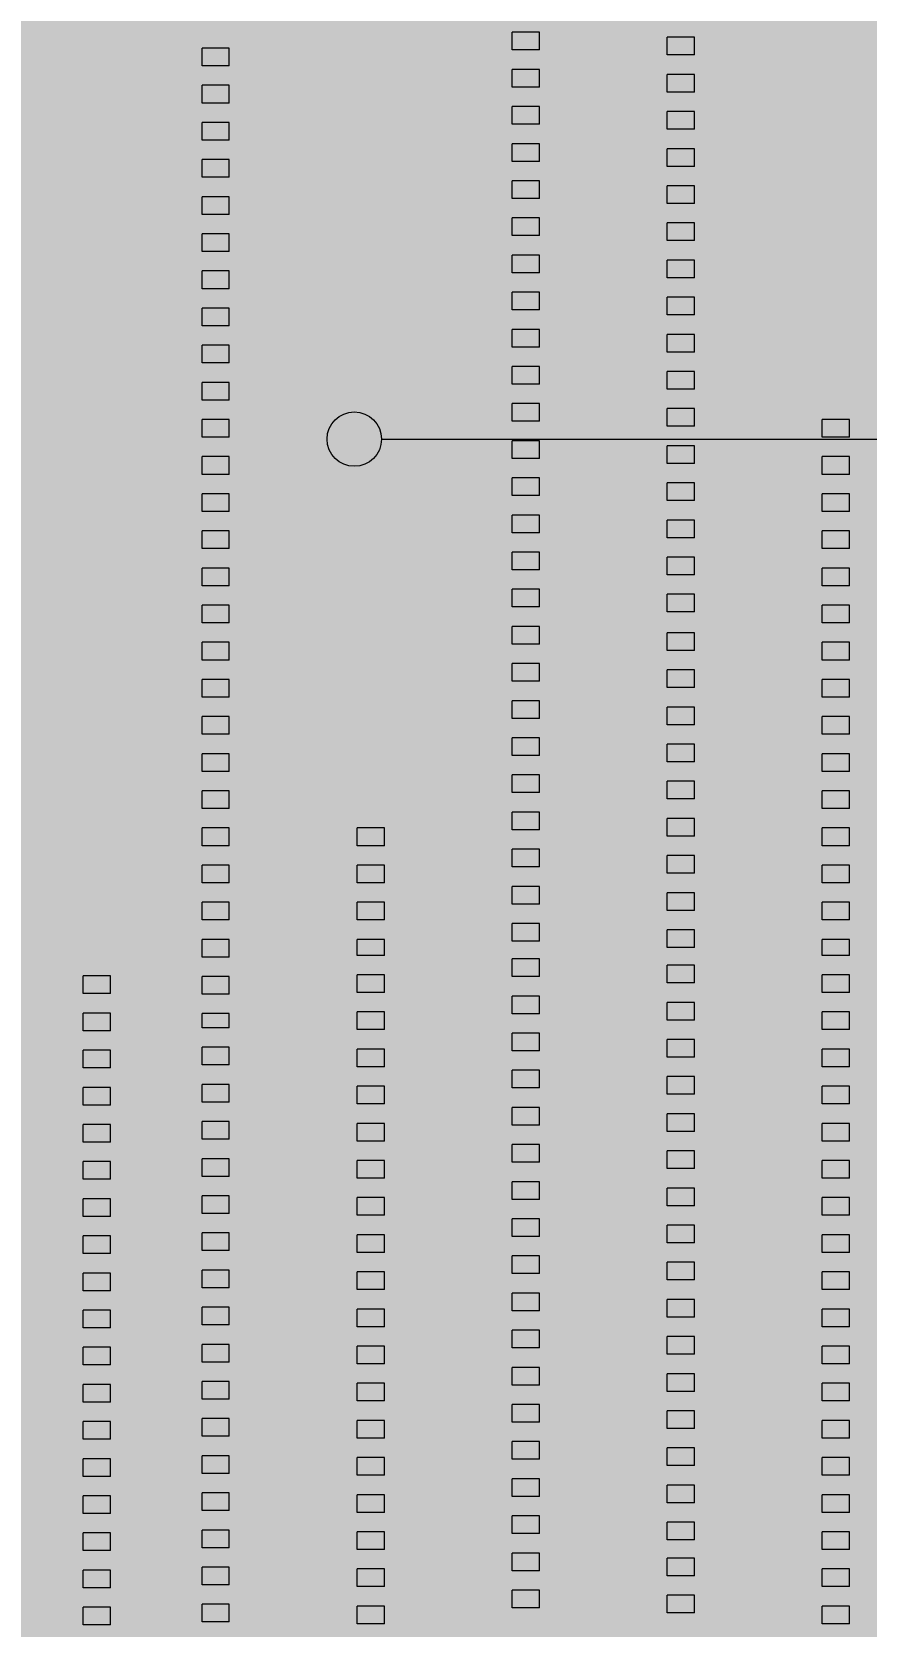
# Model space of a CAD drawing. Header units: millimetres. Extents: x 476244520 to 476657119, y 4620824743 to 4621446928.
# Drawn here: x 476566146 to 476569211, y 4621026445 to 4621032306 of the extents above; entities that cross this region are included whole.
import ezdxf

# ---------------------------------------------------------------- set-up
doc = ezdxf.new("R2010")
doc.units = ezdxf.units.MM
doc.header["$MEASUREMENT"] = 0
doc.layers.add('New_2D Drafting - General_Pen_No__30_Pen_No__9_Pen_No__9_Pen_No__254', color=7, linetype='Continuous', lineweight=0, true_color=0xcccccc)
for name, color, linetype, lineweight in [('New_Structural - Bearing_Pen_No__250', 7, 'Continuous', 0), ('zoma_Pen_No__142', 142, 'Continuous', 0), ('zoma_Pen_No__5_Pen_No__142', 142, 'Continuous', 0)]:
    doc.layers.add(name, color=color, linetype=linetype, lineweight=lineweight)
doc.layers.add('zoma', color=7, linetype='Continuous')
doc.layers.add('zoma_Pen_No__5', color=7, linetype='Continuous')
doc.styles.add('GENERATED_STYLE_2', font='arial.ttf')
doc.dimstyles.new('GENERATED_STYLE__1', dxfattribs={"dimtxt": 200, "dimasz": 64.421331, "dimexe": 0.18, "dimexo": 3, "dimgap": 0.09, "dimtad": 1, "dimtih": 1, "dimtoh": 1, "dimlfac": 0.001, "dimzin": 0, "dimdsep": 46, "dimtxsty": 'GENERATED_STYLE_2', "dimblk": 'ARROWHEAD_2', "dimblk1": 'ARROWHEAD_2', "dimblk2": 'ARROWHEAD_2', "dimcen": 0.09, "dimclrd": 142, "dimclre": 142, "dimclrt": 142, "dimadec": 0, "dimazin": 0, "dimtfac": 1, "dimtdec": 4, "dimtmove": 0, "dimatfit": 3, "dimfxl": 1, "dimtolj": 1, "dimtzin": 0, "dimarcsym": 0})

# ---------------------------------------------------------------- blocks, each defined once
blk = doc.blocks.new('*D9', base_point=(476844527.1, 4621385791))
at = {"layer": 'zoma_Pen_No__142', "color": 142, "linetype": 'Continuous', "lineweight": 0, "transparency": 16777216}
for p, q in [((476564001.1, 4621021874.2), (476564050, 4621021958.9)), ((476564025.5, 4621021980.1), (476564025.5, 4621021853)), ((476570500.9, 4621021874.2), (476570549.9, 4621021958.9)), ((476570525.4, 4621021980.1), (476570525.4, 4621021853)), ((476570525.4, 4621021916.6), (476564025.5, 4621021916.6))]:
    blk.add_line(p, q, dxfattribs=at)
at = {"layer": 'zoma_Pen_No__142', "color": 142, "lineweight": 0, "transparency": 16777216, "char_height": 200, "attachment_point": 7, "style": 'GENERATED_STYLE_2'}
for s, insert in [('\\A1;{\\pql;\\fArial CYR|b0|i0|c204|p34;0.40}', (476564050, 4621021956.6)), ('\\A1;{\\pql;\\fArial CYR|b0|i0|c204|p34;6.50}', (476567009.4, 4621021956.6))]:
    blk.add_mtext(s, dxfattribs=dict(at, insert=insert))
blk = doc.blocks.new('ARROWHEAD_2')
at = {"color": 0, "linetype": 'Continuous', "lineweight": 0}
for p, q in [((0, 0), (-1, 0)), ((-0.378, -0.655), (0.378, 0.655))]:
    blk.add_line(p, q, dxfattribs=at)
blk = doc.blocks.new('Line_3', base_point=(476567330.4, 4621030808.8))
at = {"layer": 'zoma_Pen_No__5_Pen_No__142', "linetype": 'Continuous', "lineweight": 0}
blk.add_hatch(color=142, dxfattribs=at).paths.add_polyline_path([(476567230.4, 4621030808.8), (476567238, 4621030770.6), (476567259.6, 4621030738.1), (476567292.1, 4621030716.4), (476567330.4, 4621030708.8), (476567368.6, 4621030716.4), (476567401.1, 4621030738.1), (476567422.7, 4621030770.6), (476567430.4, 4621030808.8), (476567422.7, 4621030847.1), (476567401.1, 4621030879.5), (476567368.6, 4621030901.2), (476567330.4, 4621030908.8), (476567292.1, 4621030901.2), (476567259.6, 4621030879.5), (476567238, 4621030847.1)])
at = {"layer": 'zoma_Pen_No__5_Pen_No__142', "color": 142, "linetype": 'Continuous', "lineweight": 0}
blk.add_line((476567430.4, 4621030808.8), (476583639.8, 4621030808.8), dxfattribs=at)
blk.add_circle((476567330.4, 4621030808.8), 100, dxfattribs=at)

msp = doc.modelspace()

# ---------------------------------------------------------------- hatches: boundary and pattern name
at = {"layer": 'New_2D Drafting - General_Pen_No__30_Pen_No__9_Pen_No__9_Pen_No__254', "linetype": 'Continuous', "lineweight": 0, "true_color": 0xcccccc}
h = msp.add_hatch(dxfattribs=at)
h.set_pattern_fill('BRICK___RUNNING_BOND', color=254, style=0, pattern_type=2)
h.set_pattern_definition([(180, (476560325.686, 4621034175.24), (0, 66.64), []), (90, (476560325.69, 4621034175.24), (244.8, 0), [66.64, -66.64]), (90, (476560203.29, 4621034241.88), (244.8, 0), [66.64, -66.64])])
h.paths.add_polyline_path([(476553155.334, 4621038706.026), (476553155.326, 4621028596.024), (476553225.73, 4621028596.024), (476553225.73, 4621025966.681), (476553230.285, 4621025966.024), (476570925.391, 4621025966.024), (476570995.391, 4621025966.024), (476570995.391, 4621029166.014), (476570995.391, 4621039165.621), (476553155.334, 4621039165.617)])
h.paths.add_polyline_path([(476562025.094, 4621031666.024), (476563625.528, 4621031666.024), (476563625.528, 4621030066.024), (476562025.094, 4621030066.024)], flags=0)
h.paths.add_polyline_path([(476562025.527, 4621036466.024), (476563625.527, 4621036466.024), (476563625.527, 4621038066.024), (476562025.527, 4621038066.024)], flags=0)
h.paths.add_polyline_path([(476563625.961, 4621033266.024), (476562025.527, 4621033266.024), (476562025.527, 4621034866.024), (476563625.961, 4621034866.024)], flags=0)
h.paths.add_polyline_path([(476563625.528, 4621026866.024), (476563625.528, 4621028466.024), (476562025.527, 4621028466.024), (476562025.527, 4621026866.024)], flags=0)

# ---------------------------------------------------------------- linework, layer by layer
at = {"layer": 'New_Structural - Bearing_Pen_No__250', "color": 7, "linetype": 'Continuous', "lineweight": 0}
for p, q in [((476567910.792, 4621032239.549), (476567910.792, 4621032304.549)), ((476568010.464, 4621032304.549), (476567910.792, 4621032304.549)), ((476568010.464, 4621032239.549), (476568010.464, 4621032304.549)), ((476568480.464, 4621032221.18), (476568480.464, 4621032286.18)), ((476568580.137, 4621032286.18), (476568480.464, 4621032286.18)), ((476568580.137, 4621032221.18), (476568580.137, 4621032286.18)), ((476566771.447, 4621032181.067), (476566771.447, 4621032246.067)), ((476566871.12, 4621032246.067), (476566771.447, 4621032246.067)), ((476566871.12, 4621032181.067), (476566871.12, 4621032246.067)), ((476568010.464, 4621032239.549), (476567910.792, 4621032239.549)), ((476568580.137, 4621032221.18), (476568480.464, 4621032221.18)), ((476566871.12, 4621032181.067), (476566771.447, 4621032181.067)), ((476567910.792, 4621032103.032), (476567910.792, 4621032168.032)), ((476568010.464, 4621032168.032), (476567910.792, 4621032168.032)), ((476568010.464, 4621032103.032), (476568010.464, 4621032168.032)), ((476568480.464, 4621032084.663), (476568480.464, 4621032149.663)), ((476568580.137, 4621032149.663), (476568480.464, 4621032149.663)), ((476568580.137, 4621032084.663), (476568580.137, 4621032149.663)), ((476566771.447, 4621032044.549), (476566771.447, 4621032109.549)), ((476566871.12, 4621032109.549), (476566771.447, 4621032109.549)), ((476566871.12, 4621032044.549), (476566871.12, 4621032109.549)), ((476568010.464, 4621032103.032), (476567910.792, 4621032103.032)), ((476568580.137, 4621032084.663), (476568480.464, 4621032084.663)), ((476566871.12, 4621032044.549), (476566771.447, 4621032044.549)), ((476567910.792, 4621031966.515), (476567910.792, 4621032031.515)), ((476568010.464, 4621032031.515), (476567910.792, 4621032031.515)), ((476568010.464, 4621031966.515), (476568010.464, 4621032031.515)), ((476566771.447, 4621031908.032), (476566771.447, 4621031973.032)), ((476566871.12, 4621031973.032), (476566771.447, 4621031973.032)), ((476566871.12, 4621031908.032), (476566871.12, 4621031973.032)), ((476568010.464, 4621031966.515), (476567910.792, 4621031966.515)), ((476568480.464, 4621031948.146), (476568480.464, 4621032013.146)), ((476568580.137, 4621032013.146), (476568480.464, 4621032013.146)), ((476568580.137, 4621031948.146), (476568580.137, 4621032013.146)), ((476566871.12, 4621031908.032), (476566771.447, 4621031908.032)), ((476568580.137, 4621031948.146), (476568480.464, 4621031948.146)), ((476567910.792, 4621031829.998), (476567910.792, 4621031894.998)), ((476568010.464, 4621031894.998), (476567910.792, 4621031894.998)), ((476568010.464, 4621031829.998), (476568010.464, 4621031894.998)), ((476568480.464, 4621031811.628), (476568480.464, 4621031876.628)), ((476568580.137, 4621031876.628), (476568480.464, 4621031876.628)), ((476568580.137, 4621031811.628), (476568580.137, 4621031876.628)), ((476566771.447, 4621031771.515), (476566771.447, 4621031836.515)), ((476566871.12, 4621031836.515), (476566771.447, 4621031836.515)), ((476566871.12, 4621031771.515), (476566871.12, 4621031836.515)), ((476568010.464, 4621031829.998), (476567910.792, 4621031829.998)), ((476568580.137, 4621031811.628), (476568480.464, 4621031811.628)), ((476566871.12, 4621031771.515), (476566771.447, 4621031771.515)), ((476567910.792, 4621031693.48), (476567910.792, 4621031758.48)), ((476568010.464, 4621031758.48), (476567910.792, 4621031758.48)), ((476568010.464, 4621031693.48), (476568010.464, 4621031758.48)), ((476568480.464, 4621031675.111), (476568480.464, 4621031740.111)), ((476568580.137, 4621031740.111), (476568480.464, 4621031740.111)), ((476568580.137, 4621031675.111), (476568580.137, 4621031740.111)), ((476566771.447, 4621031634.998), (476566771.447, 4621031699.998)), ((476566871.12, 4621031699.998), (476566771.447, 4621031699.998)), ((476566871.12, 4621031634.998), (476566871.12, 4621031699.998)), ((476568010.464, 4621031693.48), (476567910.792, 4621031693.48)), ((476568580.137, 4621031675.111), (476568480.464, 4621031675.111)), ((476566871.12, 4621031634.998), (476566771.447, 4621031634.998)), ((476567910.792, 4621031556.963), (476567910.792, 4621031621.963)), ((476568010.464, 4621031621.963), (476567910.792, 4621031621.963)), ((476568010.464, 4621031556.963), (476568010.464, 4621031621.963)), ((476566771.447, 4621031498.48), (476566771.447, 4621031563.48)), ((476566871.12, 4621031563.48), (476566771.447, 4621031563.48)), ((476566871.12, 4621031498.48), (476566871.12, 4621031563.48)), ((476568010.464, 4621031556.963), (476567910.792, 4621031556.963)), ((476568480.464, 4621031538.594), (476568480.464, 4621031603.594)), ((476568580.137, 4621031603.594), (476568480.464, 4621031603.594)), ((476568580.137, 4621031538.594), (476568580.137, 4621031603.594)), ((476566871.12, 4621031498.48), (476566771.447, 4621031498.48)), ((476568580.137, 4621031538.594), (476568480.464, 4621031538.594)), ((476567910.792, 4621031420.446), (476567910.792, 4621031485.446)), ((476568010.464, 4621031485.446), (476567910.792, 4621031485.446)), ((476568010.464, 4621031420.446), (476568010.464, 4621031485.446)), ((476568480.464, 4621031402.076), (476568480.464, 4621031467.076)), ((476568580.137, 4621031467.076), (476568480.464, 4621031467.076)), ((476568580.137, 4621031402.076), (476568580.137, 4621031467.076)), ((476566771.447, 4621031361.963), (476566771.447, 4621031426.963)), ((476566871.12, 4621031426.963), (476566771.447, 4621031426.963)), ((476566871.12, 4621031361.963), (476566871.12, 4621031426.963)), ((476568010.464, 4621031420.446), (476567910.792, 4621031420.446)), ((476568580.137, 4621031402.076), (476568480.464, 4621031402.076)), ((476566871.12, 4621031361.963), (476566771.447, 4621031361.963)), ((476567910.792, 4621031283.929), (476567910.792, 4621031348.929)), ((476568010.464, 4621031348.929), (476567910.792, 4621031348.929)), ((476568010.464, 4621031283.929), (476568010.464, 4621031348.929)), ((476568480.464, 4621031265.559), (476568480.464, 4621031330.559)), ((476568580.137, 4621031330.559), (476568480.464, 4621031330.559)), ((476568580.137, 4621031265.559), (476568580.137, 4621031330.559)), ((476566771.447, 4621031225.446), (476566771.447, 4621031290.446)), ((476566871.12, 4621031290.446), (476566771.447, 4621031290.446)), ((476566871.12, 4621031225.446), (476566871.12, 4621031290.446)), ((476568010.464, 4621031283.929), (476567910.792, 4621031283.929)), ((476568580.137, 4621031265.559), (476568480.464, 4621031265.559)), ((476566871.12, 4621031225.446), (476566771.447, 4621031225.446)), ((476567910.792, 4621031147.411), (476567910.792, 4621031212.411)), ((476568010.464, 4621031212.411), (476567910.792, 4621031212.411)), ((476568010.464, 4621031147.411), (476568010.464, 4621031212.411)), ((476566771.447, 4621031088.929), (476566771.447, 4621031153.929)), ((476566871.12, 4621031153.929), (476566771.447, 4621031153.929)), ((476566871.12, 4621031088.929), (476566871.12, 4621031153.929)), ((476568010.464, 4621031147.411), (476567910.792, 4621031147.411)), ((476568480.464, 4621031129.042), (476568480.464, 4621031194.042)), ((476568580.137, 4621031194.042), (476568480.464, 4621031194.042)), ((476568580.137, 4621031129.042), (476568580.137, 4621031194.042)), ((476566871.12, 4621031088.929), (476566771.447, 4621031088.929)), ((476568580.137, 4621031129.042), (476568480.464, 4621031129.042)), ((476567910.792, 4621031010.894), (476567910.792, 4621031075.894)), ((476568010.464, 4621031075.894), (476567910.792, 4621031075.894)), ((476568010.464, 4621031010.894), (476568010.464, 4621031075.894)), ((476568480.464, 4621030992.525), (476568480.464, 4621031057.525)), ((476568580.137, 4621031057.525), (476568480.464, 4621031057.525)), ((476568580.137, 4621030992.525), (476568580.137, 4621031057.525)), ((476566771.447, 4621030952.411), (476566771.447, 4621031017.411)), ((476566871.12, 4621031017.411), (476566771.447, 4621031017.411)), ((476566871.12, 4621030952.411), (476566871.12, 4621031017.411)), ((476568010.464, 4621031010.894), (476567910.792, 4621031010.894)), ((476568580.137, 4621030992.525), (476568480.464, 4621030992.525)), ((476566871.12, 4621030952.411), (476566771.447, 4621030952.411)), ((476567910.792, 4621030874.377), (476567910.792, 4621030939.377)), ((476568010.464, 4621030939.377), (476567910.792, 4621030939.377)), ((476568010.464, 4621030874.377), (476568010.464, 4621030939.377)), ((476568480.464, 4621030856.007), (476568480.464, 4621030921.007)), ((476568580.137, 4621030921.007), (476568480.464, 4621030921.007)), ((476568580.137, 4621030856.007), (476568580.137, 4621030921.007)), ((476566771.447, 4621030815.894), (476566771.447, 4621030880.894)), ((476566871.12, 4621030880.894), (476566771.447, 4621030880.894)), ((476566871.12, 4621030815.894), (476566871.12, 4621030880.894)), ((476568010.464, 4621030874.377), (476567910.792, 4621030874.377)), ((476568580.137, 4621030856.007), (476568480.464, 4621030856.007)), ((476569050.346, 4621030815.894), (476569050.346, 4621030880.894)), ((476569150.018, 4621030880.894), (476569050.346, 4621030880.894)), ((476569150.018, 4621030815.894), (476569150.018, 4621030880.894)), ((476566871.12, 4621030815.894), (476566771.447, 4621030815.894)), ((476567910.792, 4621030737.859), (476567910.792, 4621030802.859)), ((476568010.464, 4621030802.859), (476567910.792, 4621030802.859)), ((476568010.464, 4621030737.859), (476568010.464, 4621030802.859)), ((476569150.018, 4621030815.894), (476569050.346, 4621030815.894)), ((476566771.447, 4621030679.377), (476566771.447, 4621030744.377)), ((476566871.12, 4621030744.377), (476566771.447, 4621030744.377)), ((476566871.12, 4621030679.377), (476566871.12, 4621030744.377)), ((476568010.464, 4621030737.859), (476567910.792, 4621030737.859)), ((476568480.464, 4621030719.49), (476568480.464, 4621030784.49)), ((476568580.137, 4621030784.49), (476568480.464, 4621030784.49)), ((476568580.137, 4621030719.49), (476568580.137, 4621030784.49)), ((476569050.346, 4621030679.377), (476569050.346, 4621030744.377)), ((476569150.018, 4621030744.377), (476569050.346, 4621030744.377)), ((476569150.018, 4621030679.377), (476569150.018, 4621030744.377)), ((476566871.12, 4621030679.377), (476566771.447, 4621030679.377)), ((476568580.137, 4621030719.49), (476568480.464, 4621030719.49)), ((476569150.018, 4621030679.377), (476569050.346, 4621030679.377)), ((476567910.792, 4621030601.342), (476567910.792, 4621030666.342)), ((476568010.464, 4621030666.342), (476567910.792, 4621030666.342)), ((476568010.464, 4621030601.342), (476568010.464, 4621030666.342)), ((476568480.464, 4621030582.973), (476568480.464, 4621030647.973)), ((476568580.137, 4621030647.973), (476568480.464, 4621030647.973)), ((476568580.137, 4621030582.973), (476568580.137, 4621030647.973)), ((476566771.447, 4621030542.859), (476566771.447, 4621030607.859)), ((476566871.12, 4621030607.859), (476566771.447, 4621030607.859)), ((476566871.12, 4621030542.859), (476566871.12, 4621030607.859)), ((476568010.464, 4621030601.342), (476567910.792, 4621030601.342)), ((476568580.137, 4621030582.973), (476568480.464, 4621030582.973)), ((476569050.346, 4621030542.859), (476569050.346, 4621030607.859)), ((476569150.018, 4621030607.859), (476569050.346, 4621030607.859)), ((476569150.018, 4621030542.859), (476569150.018, 4621030607.859)), ((476566871.12, 4621030542.859), (476566771.447, 4621030542.859)), ((476567910.792, 4621030464.825), (476567910.792, 4621030529.825)), ((476568010.464, 4621030529.825), (476567910.792, 4621030529.825)), ((476568010.464, 4621030464.825), (476568010.464, 4621030529.825)), ((476568480.464, 4621030446.455), (476568480.464, 4621030511.455)), ((476568580.137, 4621030511.455), (476568480.464, 4621030511.455)), ((476568580.137, 4621030446.455), (476568580.137, 4621030511.455)), ((476569150.018, 4621030542.859), (476569050.346, 4621030542.859)), ((476566771.447, 4621030406.342), (476566771.447, 4621030471.342)), ((476566871.12, 4621030471.342), (476566771.447, 4621030471.342)), ((476566871.12, 4621030406.342), (476566871.12, 4621030471.342)), ((476568010.464, 4621030464.825), (476567910.792, 4621030464.825)), ((476568580.137, 4621030446.455), (476568480.464, 4621030446.455)), ((476569050.346, 4621030406.342), (476569050.346, 4621030471.342)), ((476569150.018, 4621030471.342), (476569050.346, 4621030471.342)), ((476569150.018, 4621030406.342), (476569150.018, 4621030471.342)), ((476566871.12, 4621030406.342), (476566771.447, 4621030406.342)), ((476567910.792, 4621030328.308), (476567910.792, 4621030393.308)), ((476568010.464, 4621030393.308), (476567910.792, 4621030393.308)), ((476568010.464, 4621030328.308), (476568010.464, 4621030393.308)), ((476569150.018, 4621030406.342), (476569050.346, 4621030406.342)), ((476566771.447, 4621030269.825), (476566771.447, 4621030334.825)), ((476566871.12, 4621030334.825), (476566771.447, 4621030334.825)), ((476566871.12, 4621030269.825), (476566871.12, 4621030334.825)), ((476568010.464, 4621030328.308), (476567910.792, 4621030328.308)), ((476568480.464, 4621030309.938), (476568480.464, 4621030374.938)), ((476568580.137, 4621030374.938), (476568480.464, 4621030374.938)), ((476568580.137, 4621030309.938), (476568580.137, 4621030374.938)), ((476569050.346, 4621030269.825), (476569050.346, 4621030334.825)), ((476569150.018, 4621030334.825), (476569050.346, 4621030334.825)), ((476569150.018, 4621030269.825), (476569150.018, 4621030334.825)), ((476566871.12, 4621030269.825), (476566771.447, 4621030269.825)), ((476568580.137, 4621030309.938), (476568480.464, 4621030309.938)), ((476569150.018, 4621030269.825), (476569050.346, 4621030269.825)), ((476567910.792, 4621030191.79), (476567910.792, 4621030256.79)), ((476568010.464, 4621030256.79), (476567910.792, 4621030256.79)), ((476568010.464, 4621030191.79), (476568010.464, 4621030256.79)), ((476568480.464, 4621030173.421), (476568480.464, 4621030238.421)), ((476568580.137, 4621030238.421), (476568480.464, 4621030238.421)), ((476568580.137, 4621030173.421), (476568580.137, 4621030238.421)), ((476566771.447, 4621030133.308), (476566771.447, 4621030198.308)), ((476566871.12, 4621030198.308), (476566771.447, 4621030198.308)), ((476566871.12, 4621030133.308), (476566871.12, 4621030198.308)), ((476568010.464, 4621030191.79), (476567910.792, 4621030191.79)), ((476568580.137, 4621030173.421), (476568480.464, 4621030173.421)), ((476569050.346, 4621030133.308), (476569050.346, 4621030198.308)), ((476569150.018, 4621030198.308), (476569050.346, 4621030198.308)), ((476569150.018, 4621030133.308), (476569150.018, 4621030198.308)), ((476566871.12, 4621030133.308), (476566771.447, 4621030133.308)), ((476567910.792, 4621030055.273), (476567910.792, 4621030120.273)), ((476568010.464, 4621030120.273), (476567910.792, 4621030120.273)), ((476568010.464, 4621030055.273), (476568010.464, 4621030120.273)), ((476568480.464, 4621030032.011), (476568480.464, 4621030097.011)), ((476568580.137, 4621030097.011), (476568480.464, 4621030097.011)), ((476568580.137, 4621030032.011), (476568580.137, 4621030097.011)), ((476569150.018, 4621030133.308), (476569050.346, 4621030133.308)), ((476566771.447, 4621029996.79), (476566771.447, 4621030061.79)), ((476566871.12, 4621030061.79), (476566771.447, 4621030061.79)), ((476566871.12, 4621029996.79), (476566871.12, 4621030061.79)), ((476568010.464, 4621030055.273), (476567910.792, 4621030055.273)), ((476568580.137, 4621030032.011), (476568480.464, 4621030032.011)), ((476569050.346, 4621029996.79), (476569050.346, 4621030061.79)), ((476569150.018, 4621030061.79), (476569050.346, 4621030061.79)), ((476569150.018, 4621029996.79), (476569150.018, 4621030061.79)), ((476566871.12, 4621029996.79), (476566771.447, 4621029996.79)), ((476567910.792, 4621029918.756), (476567910.792, 4621029983.756)), ((476568010.464, 4621029983.756), (476567910.792, 4621029983.756)), ((476568010.464, 4621029918.756), (476568010.464, 4621029983.756)), ((476569150.018, 4621029996.79), (476569050.346, 4621029996.79)), ((476566771.447, 4621029860.273), (476566771.447, 4621029925.273)), ((476566871.12, 4621029925.273), (476566771.447, 4621029925.273)), ((476566871.12, 4621029860.273), (476566871.12, 4621029925.273)), ((476568010.464, 4621029918.756), (476567910.792, 4621029918.756)), ((476568480.464, 4621029895.493), (476568480.464, 4621029960.493)), ((476568580.137, 4621029960.493), (476568480.464, 4621029960.493)), ((476568580.137, 4621029895.493), (476568580.137, 4621029960.493)), ((476569050.346, 4621029860.273), (476569050.346, 4621029925.273)), ((476569150.018, 4621029925.273), (476569050.346, 4621029925.273)), ((476569150.018, 4621029860.273), (476569150.018, 4621029925.273)), ((476566871.12, 4621029860.273), (476566771.447, 4621029860.273)), ((476568580.137, 4621029895.493), (476568480.464, 4621029895.493)), ((476569150.018, 4621029860.273), (476569050.346, 4621029860.273)), ((476567910.792, 4621029782.239), (476567910.792, 4621029847.239)), ((476568010.464, 4621029847.239), (476567910.792, 4621029847.239)), ((476568010.464, 4621029782.239), (476568010.464, 4621029847.239)), ((476568480.464, 4621029758.976), (476568480.464, 4621029823.976)), ((476568580.137, 4621029823.976), (476568480.464, 4621029823.976)), ((476568580.137, 4621029758.976), (476568580.137, 4621029823.976)), ((476566771.447, 4621029723.756), (476566771.447, 4621029788.756)), ((476566871.12, 4621029788.756), (476566771.447, 4621029788.756)), ((476566871.12, 4621029723.756), (476566871.12, 4621029788.756)), ((476568010.464, 4621029782.239), (476567910.792, 4621029782.239)), ((476568580.137, 4621029758.976), (476568480.464, 4621029758.976)), ((476569050.346, 4621029723.756), (476569050.346, 4621029788.756)), ((476569150.018, 4621029788.756), (476569050.346, 4621029788.756)), ((476569150.018, 4621029723.756), (476569150.018, 4621029788.756)), ((476566871.12, 4621029723.756), (476566771.447, 4621029723.756)), ((476567910.792, 4621029645.721), (476567910.792, 4621029710.721)), ((476568010.464, 4621029710.721), (476567910.792, 4621029710.721)), ((476568010.464, 4621029645.721), (476568010.464, 4621029710.721)), ((476568480.464, 4621029622.459), (476568480.464, 4621029687.459)), ((476568580.137, 4621029687.459), (476568480.464, 4621029687.459)), ((476568580.137, 4621029622.459), (476568580.137, 4621029687.459)), ((476569150.018, 4621029723.756), (476569050.346, 4621029723.756)), ((476566771.447, 4621029587.239), (476566771.447, 4621029652.239)), ((476566871.12, 4621029652.239), (476566771.447, 4621029652.239)), ((476566871.12, 4621029587.239), (476566871.12, 4621029652.239)), ((476568010.464, 4621029645.721), (476567910.792, 4621029645.721)), ((476568580.137, 4621029622.459), (476568480.464, 4621029622.459)), ((476569050.346, 4621029587.239), (476569050.346, 4621029652.239)), ((476569150.018, 4621029652.239), (476569050.346, 4621029652.239)), ((476569150.018, 4621029587.239), (476569150.018, 4621029652.239)), ((476566871.12, 4621029587.239), (476566771.447, 4621029587.239)), ((476567910.792, 4621029509.204), (476567910.792, 4621029574.204)), ((476568010.464, 4621029574.204), (476567910.792, 4621029574.204)), ((476568010.464, 4621029509.204), (476568010.464, 4621029574.204)), ((476569150.018, 4621029587.239), (476569050.346, 4621029587.239)), ((476566771.447, 4621029450.721), (476566771.447, 4621029515.721)), ((476566871.12, 4621029515.721), (476566771.447, 4621029515.721)), ((476566871.12, 4621029450.721), (476566871.12, 4621029515.721)), ((476568010.464, 4621029509.204), (476567910.792, 4621029509.204)), ((476568480.464, 4621029485.942), (476568480.464, 4621029550.942)), ((476568580.137, 4621029550.942), (476568480.464, 4621029550.942)), ((476568580.137, 4621029485.942), (476568580.137, 4621029550.942)), ((476569050.346, 4621029450.721), (476569050.346, 4621029515.721)), ((476569150.018, 4621029515.721), (476569050.346, 4621029515.721)), ((476569150.018, 4621029450.721), (476569150.018, 4621029515.721)), ((476566871.12, 4621029450.721), (476566771.447, 4621029450.721)), ((476568580.137, 4621029485.942), (476568480.464, 4621029485.942)), ((476569150.018, 4621029450.721), (476569050.346, 4621029450.721)), ((476567910.792, 4621029372.687), (476567910.792, 4621029437.687)), ((476568010.464, 4621029437.687), (476567910.792, 4621029437.687)), ((476568010.464, 4621029372.687), (476568010.464, 4621029437.687)), ((476568480.464, 4621029349.424), (476568480.464, 4621029414.424)), ((476568580.137, 4621029414.424), (476568480.464, 4621029414.424)), ((476568580.137, 4621029349.424), (476568580.137, 4621029414.424)), ((476566771.447, 4621029314.204), (476566771.447, 4621029379.204)), ((476566871.12, 4621029379.204), (476566771.447, 4621029379.204)), ((476566871.12, 4621029314.204), (476566871.12, 4621029379.204)), ((476567341.12, 4621029314.204), (476567341.12, 4621029379.204)), ((476567440.792, 4621029379.204), (476567341.12, 4621029379.204)), ((476567440.792, 4621029314.204), (476567440.792, 4621029379.204)), ((476568010.464, 4621029372.687), (476567910.792, 4621029372.687)), ((476568580.137, 4621029349.424), (476568480.464, 4621029349.424)), ((476569050.346, 4621029314.204), (476569050.346, 4621029379.204)), ((476569150.018, 4621029379.204), (476569050.346, 4621029379.204)), ((476569150.018, 4621029314.204), (476569150.018, 4621029379.204)), ((476566871.12, 4621029314.204), (476566771.447, 4621029314.204)), ((476567440.792, 4621029314.204), (476567341.12, 4621029314.204)), ((476567910.792, 4621029236.169), (476567910.792, 4621029301.169)), ((476568010.464, 4621029301.169), (476567910.792, 4621029301.169)), ((476568010.464, 4621029236.169), (476568010.464, 4621029301.169)), ((476568480.464, 4621029212.907), (476568480.464, 4621029277.907)), ((476568580.137, 4621029277.907), (476568480.464, 4621029277.907)), ((476568580.137, 4621029212.907), (476568580.137, 4621029277.907)), ((476569150.018, 4621029314.204), (476569050.346, 4621029314.204)), ((476566771.447, 4621029177.687), (476566771.447, 4621029242.687)), ((476566871.12, 4621029242.687), (476566771.447, 4621029242.687)), ((476566871.12, 4621029177.687), (476566871.12, 4621029242.687)), ((476567341.12, 4621029177.687), (476567341.12, 4621029242.687)), ((476567440.792, 4621029242.687), (476567341.12, 4621029242.687)), ((476567440.792, 4621029177.687), (476567440.792, 4621029242.687)), ((476568010.464, 4621029236.169), (476567910.792, 4621029236.169)), ((476568580.137, 4621029212.907), (476568480.464, 4621029212.907)), ((476569050.346, 4621029177.687), (476569050.346, 4621029242.687)), ((476569150.018, 4621029242.687), (476569050.346, 4621029242.687)), ((476569150.018, 4621029177.687), (476569150.018, 4621029242.687)), ((476566871.12, 4621029177.687), (476566771.447, 4621029177.687)), ((476567440.792, 4621029177.687), (476567341.12, 4621029177.687)), ((476567910.792, 4621029099.652), (476567910.792, 4621029164.652)), ((476568010.464, 4621029164.652), (476567910.792, 4621029164.652)), ((476568010.464, 4621029099.652), (476568010.464, 4621029164.652)), ((476569150.018, 4621029177.687), (476569050.346, 4621029177.687)), ((476566771.447, 4621029041.169), (476566771.447, 4621029106.169)), ((476566871.12, 4621029106.169), (476566771.447, 4621029106.169)), ((476566871.12, 4621029041.169), (476566871.12, 4621029106.169)), ((476567341.12, 4621029041.169), (476567341.12, 4621029106.169)), ((476567440.792, 4621029106.169), (476567341.12, 4621029106.169)), ((476567440.792, 4621029041.169), (476567440.792, 4621029106.169)), ((476568010.464, 4621029099.652), (476567910.792, 4621029099.652)), ((476568480.464, 4621029076.39), (476568480.464, 4621029141.39)), ((476568580.137, 4621029141.39), (476568480.464, 4621029141.39)), ((476568580.137, 4621029076.39), (476568580.137, 4621029141.39)), ((476569050.346, 4621029041.169), (476569050.346, 4621029106.169)), ((476569150.018, 4621029106.169), (476569050.346, 4621029106.169)), ((476569150.018, 4621029041.169), (476569150.018, 4621029106.169)), ((476566871.12, 4621029041.169), (476566771.447, 4621029041.169)), ((476567440.792, 4621029041.169), (476567341.12, 4621029041.169)), ((476568580.137, 4621029076.39), (476568480.464, 4621029076.39)), ((476569150.018, 4621029041.169), (476569050.346, 4621029041.169)), ((476567910.792, 4621028963.135), (476567910.792, 4621029028.135)), ((476568010.464, 4621029028.135), (476567910.792, 4621029028.135)), ((476568010.464, 4621028963.135), (476568010.464, 4621029028.135)), ((476568480.464, 4621028939.872), (476568480.464, 4621029004.872)), ((476568580.137, 4621029004.872), (476568480.464, 4621029004.872)), ((476568580.137, 4621028939.872), (476568580.137, 4621029004.872)), ((476566771.447, 4621028904.652), (476566771.447, 4621028969.652)), ((476566871.12, 4621028969.652), (476566771.447, 4621028969.652)), ((476566871.12, 4621028904.652), (476566871.12, 4621028969.652)), ((476567440.792, 4621028969.652), (476567341.12, 4621028969.652)), ((476567341.12, 4621028910.922), (476567341.12, 4621028969.652)), ((476567440.792, 4621028910.922), (476567440.792, 4621028969.652)), ((476568010.464, 4621028963.135), (476567910.792, 4621028963.135)), ((476568580.137, 4621028939.872), (476568480.464, 4621028939.872)), ((476569150.018, 4621028969.652), (476569050.346, 4621028969.652)), ((476569050.346, 4621028910.922), (476569050.346, 4621028969.652)), ((476569150.018, 4621028910.922), (476569150.018, 4621028969.652)), ((476566871.12, 4621028904.652), (476566771.447, 4621028904.652)), ((476567440.792, 4621028910.922), (476567341.12, 4621028910.922)), ((476567910.792, 4621028832.887), (476567910.792, 4621028897.887)), ((476568010.464, 4621028897.887), (476567910.792, 4621028897.887)), ((476568010.464, 4621028832.887), (476568010.464, 4621028897.887)), ((476568480.464, 4621028809.625), (476568480.464, 4621028874.625)), ((476568580.137, 4621028874.625), (476568480.464, 4621028874.625)), ((476568580.137, 4621028809.625), (476568580.137, 4621028874.625)), ((476569150.018, 4621028910.922), (476569050.346, 4621028910.922)), ((476566334.215, 4621028770.163), (476566334.215, 4621028835.163)), ((476566433.887, 4621028835.163), (476566334.215, 4621028835.163)), ((476566433.887, 4621028770.163), (476566433.887, 4621028835.163)), ((476566771.447, 4621028768.135), (476566771.447, 4621028833.135)), ((476566871.12, 4621028833.135), (476566771.447, 4621028833.135)), ((476566871.12, 4621028768.135), (476566871.12, 4621028833.135)), ((476567341.12, 4621028774.404), (476567341.12, 4621028839.404)), ((476567440.792, 4621028839.404), (476567341.12, 4621028839.404)), ((476567440.792, 4621028774.404), (476567440.792, 4621028839.404)), ((476568010.464, 4621028832.887), (476567910.792, 4621028832.887)), ((476568580.137, 4621028809.625), (476568480.464, 4621028809.625)), ((476569050.346, 4621028774.404), (476569050.346, 4621028839.404)), ((476569150.018, 4621028839.404), (476569050.346, 4621028839.404)), ((476569150.018, 4621028774.404), (476569150.018, 4621028839.404)), ((476566433.887, 4621028770.163), (476566334.215, 4621028770.163)), ((476566871.12, 4621028768.135), (476566771.447, 4621028768.135)), ((476567440.792, 4621028774.404), (476567341.12, 4621028774.404)), ((476567910.792, 4621028696.37), (476567910.792, 4621028761.37)), ((476568010.464, 4621028761.37), (476567910.792, 4621028761.37)), ((476568010.464, 4621028696.37), (476568010.464, 4621028761.37)), ((476568480.464, 4621028673.107), (476568480.464, 4621028738.107)), ((476568580.137, 4621028738.107), (476568480.464, 4621028738.107)), ((476568580.137, 4621028673.107), (476568580.137, 4621028738.107)), ((476569150.018, 4621028774.404), (476569050.346, 4621028774.404)), ((476566334.215, 4621028633.645), (476566334.215, 4621028698.645)), ((476566433.887, 4621028698.645), (476566334.215, 4621028698.645)), ((476566433.887, 4621028633.645), (476566433.887, 4621028698.645)), ((476566871.12, 4621028696.618), (476566771.447, 4621028696.618)), ((476566771.447, 4621028644.404), (476566771.447, 4621028696.618)), ((476566871.12, 4621028644.404), (476566871.12, 4621028696.618)), ((476567341.12, 4621028637.887), (476567341.12, 4621028702.887)), ((476567440.792, 4621028702.887), (476567341.12, 4621028702.887)), ((476567440.792, 4621028637.887), (476567440.792, 4621028702.887)), ((476568010.464, 4621028696.37), (476567910.792, 4621028696.37)), ((476569050.346, 4621028637.887), (476569050.346, 4621028702.887)), ((476569150.018, 4621028702.887), (476569050.346, 4621028702.887)), ((476569150.018, 4621028637.887), (476569150.018, 4621028702.887)), ((476566433.887, 4621028633.645), (476566334.215, 4621028633.645)), ((476566871.12, 4621028644.404), (476566771.447, 4621028644.404)), ((476567440.792, 4621028637.887), (476567341.12, 4621028637.887)), ((476567910.792, 4621028559.852), (476567910.792, 4621028624.852)), ((476568010.464, 4621028624.852), (476567910.792, 4621028624.852)), ((476568010.464, 4621028559.852), (476568010.464, 4621028624.852)), ((476568580.137, 4621028673.107), (476568480.464, 4621028673.107)), ((476569150.018, 4621028637.887), (476569050.346, 4621028637.887)), ((476566334.215, 4621028497.128), (476566334.215, 4621028562.128)), ((476566433.887, 4621028562.128), (476566334.215, 4621028562.128)), ((476566433.887, 4621028497.128), (476566433.887, 4621028562.128)), ((476566771.447, 4621028507.887), (476566771.447, 4621028572.887)), ((476566871.12, 4621028572.887), (476566771.447, 4621028572.887)), ((476566871.12, 4621028507.887), (476566871.12, 4621028572.887)), ((476567341.12, 4621028501.37), (476567341.12, 4621028566.37)), ((476567440.792, 4621028566.37), (476567341.12, 4621028566.37)), ((476567440.792, 4621028501.37), (476567440.792, 4621028566.37)), ((476568480.464, 4621028536.59), (476568480.464, 4621028601.59)), ((476568580.137, 4621028601.59), (476568480.464, 4621028601.59)), ((476568580.137, 4621028536.59), (476568580.137, 4621028601.59)), ((476569050.346, 4621028501.37), (476569050.346, 4621028566.37)), ((476569150.018, 4621028566.37), (476569050.346, 4621028566.37)), ((476569150.018, 4621028501.37), (476569150.018, 4621028566.37)), ((476566871.12, 4621028507.887), (476566771.447, 4621028507.887)), ((476568010.464, 4621028559.852), (476567910.792, 4621028559.852)), ((476568580.137, 4621028536.59), (476568480.464, 4621028536.59)), ((476566433.887, 4621028497.128), (476566334.215, 4621028497.128)), ((476567440.792, 4621028501.37), (476567341.12, 4621028501.37)), ((476567910.792, 4621028423.335), (476567910.792, 4621028488.335)), ((476568010.464, 4621028488.335), (476567910.792, 4621028488.335)), ((476568010.464, 4621028423.335), (476568010.464, 4621028488.335)), ((476568480.464, 4621028400.073), (476568480.464, 4621028465.073)), ((476568580.137, 4621028465.073), (476568480.464, 4621028465.073)), ((476568580.137, 4621028400.073), (476568580.137, 4621028465.073)), ((476569150.018, 4621028501.37), (476569050.346, 4621028501.37)), ((476566334.215, 4621028360.611), (476566334.215, 4621028425.611)), ((476566433.887, 4621028425.611), (476566334.215, 4621028425.611)), ((476566433.887, 4621028360.611), (476566433.887, 4621028425.611)), ((476566771.447, 4621028371.37), (476566771.447, 4621028436.37)), ((476566871.12, 4621028436.37), (476566771.447, 4621028436.37)), ((476566871.12, 4621028371.37), (476566871.12, 4621028436.37)), ((476567341.12, 4621028364.852), (476567341.12, 4621028429.852)), ((476567440.792, 4621028429.852), (476567341.12, 4621028429.852)), ((476567440.792, 4621028364.852), (476567440.792, 4621028429.852)), ((476568010.464, 4621028423.335), (476567910.792, 4621028423.335)), ((476568580.137, 4621028400.073), (476568480.464, 4621028400.073)), ((476569050.346, 4621028364.852), (476569050.346, 4621028429.852)), ((476569150.018, 4621028429.852), (476569050.346, 4621028429.852)), ((476569150.018, 4621028364.852), (476569150.018, 4621028429.852)), ((476566433.887, 4621028360.611), (476566334.215, 4621028360.611)), ((476566871.12, 4621028371.37), (476566771.447, 4621028371.37)), ((476567440.792, 4621028364.852), (476567341.12, 4621028364.852)), ((476567910.792, 4621028286.818), (476567910.792, 4621028351.818)), ((476568010.464, 4621028351.818), (476567910.792, 4621028351.818)), ((476568010.464, 4621028286.818), (476568010.464, 4621028351.818)), ((476568480.464, 4621028263.556), (476568480.464, 4621028328.556)), ((476568580.137, 4621028328.556), (476568480.464, 4621028328.556)), ((476568580.137, 4621028263.556), (476568580.137, 4621028328.556)), ((476569150.018, 4621028364.852), (476569050.346, 4621028364.852)), ((476566334.215, 4621028224.094), (476566334.215, 4621028289.094)), ((476566433.887, 4621028289.094), (476566334.215, 4621028289.094)), ((476566433.887, 4621028224.094), (476566433.887, 4621028289.094)), ((476566771.447, 4621028234.852), (476566771.447, 4621028299.852)), ((476566871.12, 4621028299.852), (476566771.447, 4621028299.852)), ((476566871.12, 4621028234.852), (476566871.12, 4621028299.852)), ((476567341.12, 4621028228.335), (476567341.12, 4621028293.335)), ((476567440.792, 4621028293.335), (476567341.12, 4621028293.335)), ((476567440.792, 4621028228.335), (476567440.792, 4621028293.335)), ((476568010.464, 4621028286.818), (476567910.792, 4621028286.818)), ((476569050.346, 4621028228.335), (476569050.346, 4621028293.335)), ((476569150.018, 4621028293.335), (476569050.346, 4621028293.335)), ((476569150.018, 4621028228.335), (476569150.018, 4621028293.335)), ((476566433.887, 4621028224.094), (476566334.215, 4621028224.094)), ((476566871.12, 4621028234.852), (476566771.447, 4621028234.852)), ((476567440.792, 4621028228.335), (476567341.12, 4621028228.335)), ((476567910.792, 4621028150.301), (476567910.792, 4621028215.301)), ((476568010.464, 4621028215.301), (476567910.792, 4621028215.301)), ((476568010.464, 4621028150.301), (476568010.464, 4621028215.301)), ((476568580.137, 4621028263.556), (476568480.464, 4621028263.556)), ((476569150.018, 4621028228.335), (476569050.346, 4621028228.335)), ((476566334.215, 4621028087.576), (476566334.215, 4621028152.576)), ((476566433.887, 4621028152.576), (476566334.215, 4621028152.576)), ((476566433.887, 4621028087.576), (476566433.887, 4621028152.576)), ((476566771.447, 4621028098.335), (476566771.447, 4621028163.335)), ((476566871.12, 4621028163.335), (476566771.447, 4621028163.335)), ((476566871.12, 4621028098.335), (476566871.12, 4621028163.335)), ((476567341.12, 4621028091.818), (476567341.12, 4621028156.818)), ((476567440.792, 4621028156.818), (476567341.12, 4621028156.818)), ((476567440.792, 4621028091.818), (476567440.792, 4621028156.818)), ((476568480.464, 4621028127.038), (476568480.464, 4621028192.038)), ((476568580.137, 4621028192.038), (476568480.464, 4621028192.038)), ((476568580.137, 4621028127.038), (476568580.137, 4621028192.038)), ((476569050.346, 4621028091.818), (476569050.346, 4621028156.818)), ((476569150.018, 4621028156.818), (476569050.346, 4621028156.818)), ((476569150.018, 4621028091.818), (476569150.018, 4621028156.818)), ((476566871.12, 4621028098.335), (476566771.447, 4621028098.335)), ((476568010.464, 4621028150.301), (476567910.792, 4621028150.301)), ((476568580.137, 4621028127.038), (476568480.464, 4621028127.038)), ((476566433.887, 4621028087.576), (476566334.215, 4621028087.576)), ((476567440.792, 4621028091.818), (476567341.12, 4621028091.818)), ((476567910.792, 4621028013.783), (476567910.792, 4621028078.783)), ((476568010.464, 4621028078.783), (476567910.792, 4621028078.783)), ((476568010.464, 4621028013.783), (476568010.464, 4621028078.783)), ((476568480.464, 4621027990.521), (476568480.464, 4621028055.521)), ((476568580.137, 4621028055.521), (476568480.464, 4621028055.521)), ((476568580.137, 4621027990.521), (476568580.137, 4621028055.521)), ((476569150.018, 4621028091.818), (476569050.346, 4621028091.818)), ((476566334.215, 4621027951.059), (476566334.215, 4621028016.059)), ((476566433.887, 4621028016.059), (476566334.215, 4621028016.059)), ((476566433.887, 4621027951.059), (476566433.887, 4621028016.059)), ((476566771.447, 4621027961.818), (476566771.447, 4621028026.818)), ((476566871.12, 4621028026.818), (476566771.447, 4621028026.818)), ((476566871.12, 4621027961.818), (476566871.12, 4621028026.818)), ((476567341.12, 4621027955.301), (476567341.12, 4621028020.301)), ((476567440.792, 4621028020.301), (476567341.12, 4621028020.301)), ((476567440.792, 4621027955.301), (476567440.792, 4621028020.301)), ((476568010.464, 4621028013.783), (476567910.792, 4621028013.783)), ((476568580.137, 4621027990.521), (476568480.464, 4621027990.521)), ((476569050.346, 4621027955.301), (476569050.346, 4621028020.301)), ((476569150.018, 4621028020.301), (476569050.346, 4621028020.301)), ((476569150.018, 4621027955.301), (476569150.018, 4621028020.301)), ((476566433.887, 4621027951.059), (476566334.215, 4621027951.059)), ((476566871.12, 4621027961.818), (476566771.447, 4621027961.818)), ((476567440.792, 4621027955.301), (476567341.12, 4621027955.301)), ((476567910.792, 4621027877.266), (476567910.792, 4621027942.266)), ((476568010.464, 4621027942.266), (476567910.792, 4621027942.266)), ((476568010.464, 4621027877.266), (476568010.464, 4621027942.266)), ((476568480.464, 4621027854.004), (476568480.464, 4621027919.004)), ((476568580.137, 4621027919.004), (476568480.464, 4621027919.004)), ((476568580.137, 4621027854.004), (476568580.137, 4621027919.004)), ((476569150.018, 4621027955.301), (476569050.346, 4621027955.301)), ((476566334.215, 4621027814.542), (476566334.215, 4621027879.542)), ((476566433.887, 4621027879.542), (476566334.215, 4621027879.542)), ((476566433.887, 4621027814.542), (476566433.887, 4621027879.542)), ((476566771.447, 4621027825.301), (476566771.447, 4621027890.301)), ((476566871.12, 4621027890.301), (476566771.447, 4621027890.301)), ((476566871.12, 4621027825.301), (476566871.12, 4621027890.301)), ((476567341.12, 4621027818.783), (476567341.12, 4621027883.783)), ((476567440.792, 4621027883.783), (476567341.12, 4621027883.783)), ((476567440.792, 4621027818.783), (476567440.792, 4621027883.783)), ((476568010.464, 4621027877.266), (476567910.792, 4621027877.266)), ((476569050.346, 4621027818.783), (476569050.346, 4621027883.783)), ((476569150.018, 4621027883.783), (476569050.346, 4621027883.783)), ((476569150.018, 4621027818.783), (476569150.018, 4621027883.783)), ((476566433.887, 4621027814.542), (476566334.215, 4621027814.542)), ((476566871.12, 4621027825.301), (476566771.447, 4621027825.301)), ((476567440.792, 4621027818.783), (476567341.12, 4621027818.783)), ((476567910.792, 4621027740.749), (476567910.792, 4621027805.749)), ((476568010.464, 4621027805.749), (476567910.792, 4621027805.749)), ((476568010.464, 4621027740.749), (476568010.464, 4621027805.749)), ((476568580.137, 4621027854.004), (476568480.464, 4621027854.004)), ((476569150.018, 4621027818.783), (476569050.346, 4621027818.783)), ((476566334.215, 4621027678.024), (476566334.215, 4621027743.024)), ((476566433.887, 4621027743.024), (476566334.215, 4621027743.024)), ((476566433.887, 4621027678.024), (476566433.887, 4621027743.024)), ((476566771.447, 4621027688.783), (476566771.447, 4621027753.783)), ((476566871.12, 4621027753.783), (476566771.447, 4621027753.783)), ((476566871.12, 4621027688.783), (476566871.12, 4621027753.783)), ((476567341.12, 4621027682.266), (476567341.12, 4621027747.266)), ((476567440.792, 4621027747.266), (476567341.12, 4621027747.266)), ((476567440.792, 4621027682.266), (476567440.792, 4621027747.266)), ((476568480.464, 4621027717.486), (476568480.464, 4621027782.486)), ((476568580.137, 4621027782.486), (476568480.464, 4621027782.486)), ((476568580.137, 4621027717.486), (476568580.137, 4621027782.486)), ((476569050.346, 4621027682.266), (476569050.346, 4621027747.266)), ((476569150.018, 4621027747.266), (476569050.346, 4621027747.266)), ((476569150.018, 4621027682.266), (476569150.018, 4621027747.266)), ((476566871.12, 4621027688.783), (476566771.447, 4621027688.783)), ((476568010.464, 4621027740.749), (476567910.792, 4621027740.749)), ((476568580.137, 4621027717.486), (476568480.464, 4621027717.486)), ((476566433.887, 4621027678.024), (476566334.215, 4621027678.024)), ((476567440.792, 4621027682.266), (476567341.12, 4621027682.266)), ((476567910.792, 4621027604.232), (476567910.792, 4621027669.232)), ((476568010.464, 4621027669.232), (476567910.792, 4621027669.232)), ((476568010.464, 4621027604.232), (476568010.464, 4621027669.232)), ((476568480.464, 4621027580.969), (476568480.464, 4621027645.969)), ((476568580.137, 4621027645.969), (476568480.464, 4621027645.969)), ((476568580.137, 4621027580.969), (476568580.137, 4621027645.969)), ((476569150.018, 4621027682.266), (476569050.346, 4621027682.266)), ((476566334.215, 4621027541.507), (476566334.215, 4621027606.507)), ((476566433.887, 4621027606.507), (476566334.215, 4621027606.507)), ((476566433.887, 4621027541.507), (476566433.887, 4621027606.507)), ((476566771.447, 4621027552.266), (476566771.447, 4621027617.266)), ((476566871.12, 4621027617.266), (476566771.447, 4621027617.266)), ((476566871.12, 4621027552.266), (476566871.12, 4621027617.266)), ((476567341.12, 4621027545.749), (476567341.12, 4621027610.749)), ((476567440.792, 4621027610.749), (476567341.12, 4621027610.749)), ((476567440.792, 4621027545.749), (476567440.792, 4621027610.749)), ((476568010.464, 4621027604.232), (476567910.792, 4621027604.232)), ((476568580.137, 4621027580.969), (476568480.464, 4621027580.969)), ((476569050.346, 4621027545.749), (476569050.346, 4621027610.749)), ((476569150.018, 4621027610.749), (476569050.346, 4621027610.749)), ((476569150.018, 4621027545.749), (476569150.018, 4621027610.749)), ((476566433.887, 4621027541.507), (476566334.215, 4621027541.507)), ((476566871.12, 4621027552.266), (476566771.447, 4621027552.266)), ((476567440.792, 4621027545.749), (476567341.12, 4621027545.749)), ((476567910.792, 4621027467.714), (476567910.792, 4621027532.714)), ((476568010.464, 4621027532.714), (476567910.792, 4621027532.714)), ((476568010.464, 4621027467.714), (476568010.464, 4621027532.714)), ((476568480.464, 4621027444.452), (476568480.464, 4621027509.452)), ((476568580.137, 4621027509.452), (476568480.464, 4621027509.452)), ((476568580.137, 4621027444.452), (476568580.137, 4621027509.452)), ((476569150.018, 4621027545.749), (476569050.346, 4621027545.749)), ((476566334.215, 4621027404.99), (476566334.215, 4621027469.99)), ((476566433.887, 4621027469.99), (476566334.215, 4621027469.99)), ((476566433.887, 4621027404.99), (476566433.887, 4621027469.99)), ((476566771.447, 4621027415.749), (476566771.447, 4621027480.749)), ((476566871.12, 4621027480.749), (476566771.447, 4621027480.749)), ((476566871.12, 4621027415.749), (476566871.12, 4621027480.749)), ((476567341.12, 4621027409.232), (476567341.12, 4621027474.232)), ((476567440.792, 4621027474.232), (476567341.12, 4621027474.232)), ((476567440.792, 4621027409.232), (476567440.792, 4621027474.232)), ((476568010.464, 4621027467.714), (476567910.792, 4621027467.714)), ((476569050.346, 4621027409.232), (476569050.346, 4621027474.232)), ((476569150.018, 4621027474.232), (476569050.346, 4621027474.232)), ((476569150.018, 4621027409.232), (476569150.018, 4621027474.232)), ((476566433.887, 4621027404.99), (476566334.215, 4621027404.99)), ((476566871.12, 4621027415.749), (476566771.447, 4621027415.749)), ((476567440.792, 4621027409.232), (476567341.12, 4621027409.232)), ((476567910.792, 4621027331.197), (476567910.792, 4621027396.197)), ((476568010.464, 4621027396.197), (476567910.792, 4621027396.197)), ((476568010.464, 4621027331.197), (476568010.464, 4621027396.197)), ((476568580.137, 4621027444.452), (476568480.464, 4621027444.452)), ((476569150.018, 4621027409.232), (476569050.346, 4621027409.232)), ((476566334.215, 4621027268.473), (476566334.215, 4621027333.473)), ((476566433.887, 4621027333.473), (476566334.215, 4621027333.473)), ((476566433.887, 4621027268.473), (476566433.887, 4621027333.473)), ((476566771.447, 4621027279.232), (476566771.447, 4621027344.232)), ((476566871.12, 4621027344.232), (476566771.447, 4621027344.232)), ((476566871.12, 4621027279.232), (476566871.12, 4621027344.232)), ((476567341.12, 4621027272.714), (476567341.12, 4621027337.714)), ((476567440.792, 4621027337.714), (476567341.12, 4621027337.714)), ((476567440.792, 4621027272.714), (476567440.792, 4621027337.714)), ((476568010.464, 4621027331.197), (476567910.792, 4621027331.197)), ((476568480.464, 4621027307.935), (476568480.464, 4621027372.935)), ((476568580.137, 4621027372.935), (476568480.464, 4621027372.935)), ((476568580.137, 4621027307.935), (476568580.137, 4621027372.935)), ((476569050.346, 4621027272.714), (476569050.346, 4621027337.714)), ((476569150.018, 4621027337.714), (476569050.346, 4621027337.714)), ((476569150.018, 4621027272.714), (476569150.018, 4621027337.714)), ((476566871.12, 4621027279.232), (476566771.447, 4621027279.232)), ((476567440.792, 4621027272.714), (476567341.12, 4621027272.714)), ((476568580.137, 4621027307.935), (476568480.464, 4621027307.935)), ((476569150.018, 4621027272.714), (476569050.346, 4621027272.714)), ((476566433.887, 4621027268.473), (476566334.215, 4621027268.473)), ((476567910.792, 4621027194.68), (476567910.792, 4621027259.68)), ((476568010.464, 4621027259.68), (476567910.792, 4621027259.68)), ((476568010.464, 4621027194.68), (476568010.464, 4621027259.68)), ((476568480.464, 4621027171.417), (476568480.464, 4621027236.417)), ((476568580.137, 4621027236.417), (476568480.464, 4621027236.417)), ((476568580.137, 4621027171.417), (476568580.137, 4621027236.417)), ((476566334.215, 4621027131.955), (476566334.215, 4621027196.955)), ((476566433.887, 4621027196.955), (476566334.215, 4621027196.955)), ((476566433.887, 4621027131.955), (476566433.887, 4621027196.955)), ((476566771.447, 4621027142.714), (476566771.447, 4621027207.714)), ((476566871.12, 4621027207.714), (476566771.447, 4621027207.714)), ((476566871.12, 4621027142.714), (476566871.12, 4621027207.714)), ((476567341.12, 4621027136.197), (476567341.12, 4621027201.197)), ((476567440.792, 4621027201.197), (476567341.12, 4621027201.197)), ((476567440.792, 4621027136.197), (476567440.792, 4621027201.197)), ((476568010.464, 4621027194.68), (476567910.792, 4621027194.68)), ((476568580.137, 4621027171.417), (476568480.464, 4621027171.417)), ((476569050.346, 4621027136.197), (476569050.346, 4621027201.197)), ((476569150.018, 4621027201.197), (476569050.346, 4621027201.197)), ((476569150.018, 4621027136.197), (476569150.018, 4621027201.197)), ((476566433.887, 4621027131.955), (476566334.215, 4621027131.955)), ((476566871.12, 4621027142.714), (476566771.447, 4621027142.714)), ((476567440.792, 4621027136.197), (476567341.12, 4621027136.197)), ((476567910.792, 4621027058.162), (476567910.792, 4621027123.162)), ((476568010.464, 4621027123.162), (476567910.792, 4621027123.162)), ((476568010.464, 4621027058.162), (476568010.464, 4621027123.162)), ((476568480.464, 4621027034.9), (476568480.464, 4621027099.9)), ((476568580.137, 4621027099.9), (476568480.464, 4621027099.9)), ((476568580.137, 4621027034.9), (476568580.137, 4621027099.9)), ((476569150.018, 4621027136.197), (476569050.346, 4621027136.197)), ((476566334.215, 4621026995.438), (476566334.215, 4621027060.438)), ((476566433.887, 4621027060.438), (476566334.215, 4621027060.438)), ((476566433.887, 4621026995.438), (476566433.887, 4621027060.438)), ((476566771.447, 4621027006.197), (476566771.447, 4621027071.197)), ((476566871.12, 4621027071.197), (476566771.447, 4621027071.197)), ((476566871.12, 4621027006.197), (476566871.12, 4621027071.197)), ((476567341.12, 4621026999.68), (476567341.12, 4621027064.68)), ((476567440.792, 4621027064.68), (476567341.12, 4621027064.68)), ((476567440.792, 4621026999.68), (476567440.792, 4621027064.68)), ((476568010.464, 4621027058.162), (476567910.792, 4621027058.162)), ((476569050.346, 4621026999.68), (476569050.346, 4621027064.68)), ((476569150.018, 4621027064.68), (476569050.346, 4621027064.68)), ((476569150.018, 4621026999.68), (476569150.018, 4621027064.68)), ((476566433.887, 4621026995.438), (476566334.215, 4621026995.438)), ((476566871.12, 4621027006.197), (476566771.447, 4621027006.197)), ((476567440.792, 4621026999.68), (476567341.12, 4621026999.68)), ((476567910.792, 4621026921.645), (476567910.792, 4621026986.645)), ((476568010.464, 4621026986.645), (476567910.792, 4621026986.645)), ((476568010.464, 4621026921.645), (476568010.464, 4621026986.645)), ((476568580.137, 4621027034.9), (476568480.464, 4621027034.9)), ((476569150.018, 4621026999.68), (476569050.346, 4621026999.68)), ((476566334.215, 4621026858.921), (476566334.215, 4621026923.921)), ((476566433.887, 4621026923.921), (476566334.215, 4621026923.921)), ((476566433.887, 4621026858.921), (476566433.887, 4621026923.921)), ((476566771.447, 4621026869.68), (476566771.447, 4621026934.68)), ((476566871.12, 4621026934.68), (476566771.447, 4621026934.68)), ((476566871.12, 4621026869.68), (476566871.12, 4621026934.68)), ((476567341.12, 4621026863.162), (476567341.12, 4621026928.162)), ((476567440.792, 4621026928.162), (476567341.12, 4621026928.162)), ((476567440.792, 4621026863.162), (476567440.792, 4621026928.162)), ((476568010.464, 4621026921.645), (476567910.792, 4621026921.645)), ((476568480.464, 4621026898.383), (476568480.464, 4621026963.383)), ((476568580.137, 4621026963.383), (476568480.464, 4621026963.383)), ((476568580.137, 4621026898.383), (476568580.137, 4621026963.383)), ((476569050.346, 4621026863.162), (476569050.346, 4621026928.162)), ((476569150.018, 4621026928.162), (476569050.346, 4621026928.162)), ((476569150.018, 4621026863.162), (476569150.018, 4621026928.162)), ((476566871.12, 4621026869.68), (476566771.447, 4621026869.68)), ((476567440.792, 4621026863.162), (476567341.12, 4621026863.162)), ((476568580.137, 4621026898.383), (476568480.464, 4621026898.383)), ((476569150.018, 4621026863.162), (476569050.346, 4621026863.162)), ((476566433.887, 4621026858.921), (476566334.215, 4621026858.921)), ((476567910.792, 4621026785.128), (476567910.792, 4621026850.128)), ((476568010.464, 4621026850.128), (476567910.792, 4621026850.128)), ((476568010.464, 4621026785.128), (476568010.464, 4621026850.128)), ((476568480.464, 4621026761.865), (476568480.464, 4621026826.865)), ((476568580.137, 4621026826.865), (476568480.464, 4621026826.865)), ((476568580.137, 4621026761.865), (476568580.137, 4621026826.865)), ((476566334.215, 4621026722.404), (476566334.215, 4621026787.404)), ((476566433.887, 4621026787.404), (476566334.215, 4621026787.404)), ((476566433.887, 4621026722.404), (476566433.887, 4621026787.404)), ((476566771.447, 4621026733.162), (476566771.447, 4621026798.162)), ((476566871.12, 4621026798.162), (476566771.447, 4621026798.162)), ((476566871.12, 4621026733.162), (476566871.12, 4621026798.162)), ((476567341.12, 4621026726.645), (476567341.12, 4621026791.645)), ((476567440.792, 4621026791.645), (476567341.12, 4621026791.645)), ((476567440.792, 4621026726.645), (476567440.792, 4621026791.645)), ((476568010.464, 4621026785.128), (476567910.792, 4621026785.128)), ((476568580.137, 4621026761.865), (476568480.464, 4621026761.865)), ((476569050.346, 4621026726.645), (476569050.346, 4621026791.645)), ((476569150.018, 4621026791.645), (476569050.346, 4621026791.645)), ((476569150.018, 4621026726.645), (476569150.018, 4621026791.645)), ((476566433.887, 4621026722.404), (476566334.215, 4621026722.404)), ((476566871.12, 4621026733.162), (476566771.447, 4621026733.162)), ((476567440.792, 4621026726.645), (476567341.12, 4621026726.645)), ((476567910.792, 4621026648.611), (476567910.792, 4621026713.611)), ((476568010.464, 4621026713.611), (476567910.792, 4621026713.611)), ((476568010.464, 4621026648.611), (476568010.464, 4621026713.611)), ((476568480.464, 4621026630.241), (476568480.464, 4621026695.241)), ((476568580.137, 4621026695.241), (476568480.464, 4621026695.241)), ((476568580.137, 4621026630.241), (476568580.137, 4621026695.241)), ((476569150.018, 4621026726.645), (476569050.346, 4621026726.645)), ((476566334.215, 4621026585.886), (476566334.215, 4621026650.886)), ((476566433.887, 4621026650.886), (476566334.215, 4621026650.886)), ((476566433.887, 4621026585.886), (476566433.887, 4621026650.886)), ((476566771.447, 4621026596.645), (476566771.447, 4621026661.645)), ((476566871.12, 4621026661.645), (476566771.447, 4621026661.645)), ((476566871.12, 4621026596.645), (476566871.12, 4621026661.645)), ((476567341.12, 4621026590.128), (476567341.12, 4621026655.128)), ((476567440.792, 4621026655.128), (476567341.12, 4621026655.128)), ((476567440.792, 4621026590.128), (476567440.792, 4621026655.128)), ((476568010.464, 4621026648.611), (476567910.792, 4621026648.611)), ((476568580.137, 4621026630.241), (476568480.464, 4621026630.241)), ((476569050.346, 4621026590.128), (476569050.346, 4621026655.128)), ((476569150.018, 4621026655.128), (476569050.346, 4621026655.128)), ((476569150.018, 4621026590.128), (476569150.018, 4621026655.128)), ((476566433.887, 4621026585.886), (476566334.215, 4621026585.886)), ((476566871.12, 4621026596.645), (476566771.447, 4621026596.645)), ((476567440.792, 4621026590.128), (476567341.12, 4621026590.128)), ((476567910.792, 4621026512.093), (476567910.792, 4621026577.093)), ((476568010.464, 4621026577.093), (476567910.792, 4621026577.093)), ((476568010.464, 4621026512.093), (476568010.464, 4621026577.093)), ((476569150.018, 4621026590.128), (476569050.346, 4621026590.128)), ((476566334.215, 4621026449.369), (476566334.215, 4621026514.369)), ((476566433.887, 4621026514.369), (476566334.215, 4621026514.369)), ((476566433.887, 4621026449.369), (476566433.887, 4621026514.369)), ((476566771.447, 4621026460.128), (476566771.447, 4621026525.128)), ((476566871.12, 4621026525.128), (476566771.447, 4621026525.128)), ((476566871.12, 4621026460.128), (476566871.12, 4621026525.128)), ((476567341.12, 4621026453.611), (476567341.12, 4621026518.611)), ((476567440.792, 4621026518.611), (476567341.12, 4621026518.611)), ((476567440.792, 4621026453.611), (476567440.792, 4621026518.611)), ((476568010.464, 4621026512.093), (476567910.792, 4621026512.093)), ((476568480.464, 4621026493.724), (476568480.464, 4621026558.724)), ((476568580.137, 4621026558.724), (476568480.464, 4621026558.724)), ((476568580.137, 4621026493.724), (476568580.137, 4621026558.724)), ((476569050.346, 4621026453.611), (476569050.346, 4621026518.611)), ((476569150.018, 4621026518.611), (476569050.346, 4621026518.611)), ((476569150.018, 4621026453.611), (476569150.018, 4621026518.611)), ((476566871.12, 4621026460.128), (476566771.447, 4621026460.128)), ((476567440.792, 4621026453.611), (476567341.12, 4621026453.611)), ((476568580.137, 4621026493.724), (476568480.464, 4621026493.724)), ((476569150.018, 4621026453.611), (476569050.346, 4621026453.611)), ((476566433.887, 4621026449.369), (476566334.215, 4621026449.369))]:
    msp.add_line(p, q, dxfattribs=at)

# ---------------------------------------------------------------- block references
at = {"layer": 'zoma_Pen_No__5', "color": 142, "linetype": 'Continuous', "lineweight": 0}
msp.add_blockref('Line_3', (476567330.35, 4621030808.825), dxfattribs=at)

# ---------------------------------------------------------------- dimensions: what is measured, and where the dimension line sits
at = {"layer": 'zoma', "color": 142, "linetype": 'Continuous', "lineweight": 0}
dim = msp.add_linear_dim(base=(476564025.528, 4621021916.552), p1=(476570525.402, 4621046074.947), p2=(476564025.528, 4621046074.947), angle=180, dimstyle='GENERATED_STYLE__1', dxfattribs=at)
dim.commit()
dim.dimension.update_dxf_attribs({"geometry": '*D9', "text_midpoint": (476567269.172, 4621022056.552), "dimtype": 160})

doc.saveas('drawing.dxf')
